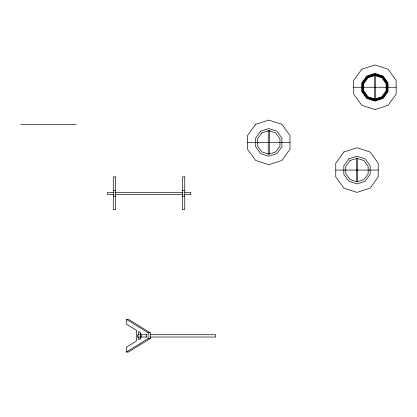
<?xml version="1.0" encoding="UTF-8"?>
<svg xmlns="http://www.w3.org/2000/svg" width="417" height="417" viewBox="0 0 417 417"><rect width="100%" height="100%" fill="white"/><g stroke="black" fill="none" stroke-linecap="round" stroke-linejoin="round"><path stroke-width="0.63" d="M126.309 352.052L148.16 338.578L150.224 338.578L150.224 332.761L128.379 319.292L126.309 319.292L126.309 324.072L136.5 330.353L136.5 340.991L126.309 347.272L126.309 352.052L128.379 352.052L150.224 338.578M353.699 87.268L396.15 87.268M20.85 124.37L76.222 124.37M247.547 142.4L289.997 142.4M335.763 170.063L378.214 170.063M113.278 190.371L115.582 190.371M182.443 190.371L184.752 190.371M113.507 192.336L107.669 192.336L107.669 194.64L113.507 194.64M115.452 192.336L182.891 192.336M184.835 192.336L190.673 192.336L190.673 194.64L184.835 194.64M115.452 194.64L182.891 194.64M113.278 196.188L115.582 196.188M182.443 196.188L184.752 196.188M126.309 319.292L148.16 332.761L150.224 332.761M146.815 334.726L137.662 334.726L137.662 337.03L146.815 337.03M150.068 334.726L215.672 334.726L215.672 337.03L150.068 337.03M148.16 332.761L148.16 338.578M146.263 334.726L146.263 337.03M141.233 334.726L141.233 337.03M140.607 332.86L140.607 335.357M140.607 336.608L140.607 339.104M140.524 335.357L140.524 332.839L138.538 331.609L138.538 335.357M140.524 336.618L140.524 338.505L138.538 339.73L138.538 336.608M255.652 124.344L247.547 135.504L247.547 149.296L255.652 160.456L268.772 164.715L281.892 160.456L289.997 149.296L289.997 135.504L281.892 124.344L268.772 120.08L255.652 124.344M260.641 131.209L255.616 138.126L255.616 146.675L260.641 153.592L268.772 156.234L276.904 153.592L281.928 146.675L281.928 138.126L276.904 131.209L268.772 128.566L260.641 131.209M261.86 132.887L257.586 138.767L257.586 146.033L261.86 151.913L268.772 154.16L275.684 151.913L279.953 146.033L279.953 138.767L275.684 132.887L268.772 130.641L261.86 132.887M361.805 69.212L353.699 80.372L353.699 94.164L361.805 105.324L374.925 109.588L388.045 105.324L396.15 94.164L396.15 80.372L388.045 69.212L374.925 64.948L361.805 69.212M366.793 76.076L361.768 82.993L361.768 91.542L366.793 98.459L374.925 101.102L383.056 98.459L388.081 91.542L388.081 82.993L383.056 76.076L374.925 73.434L366.793 76.076M367.038 76.41L362.164 83.119L362.164 91.412L367.038 98.125L374.925 100.685L382.811 98.125L387.685 91.412L387.685 83.119L382.811 76.41L374.925 73.851L367.038 76.41M367.283 76.749L362.555 83.249L362.555 91.287L367.283 97.786L374.925 100.273L382.566 97.786L387.289 91.287L387.289 83.249L382.566 76.749L374.925 74.262L367.283 76.749M367.523 77.082L362.952 83.379L362.952 91.156L367.523 97.453L374.925 99.856L382.321 97.453L386.898 91.156L386.898 83.379L382.321 77.082L374.925 74.679L367.523 77.082M367.768 77.421L363.348 83.504L363.348 91.031L367.768 97.114L374.925 99.439L382.081 97.114L386.502 91.031L386.502 83.504L382.081 77.421L374.925 75.096L367.768 77.421M368.013 77.755L363.739 83.635L363.739 90.901L368.013 96.78L374.925 99.027L381.836 96.78L386.106 90.901L386.106 83.635L381.836 77.755L374.925 75.508L368.013 77.755M343.869 152.012L335.763 163.167L335.763 176.964L343.869 188.119L356.988 192.383L370.103 188.119L378.214 176.964L378.214 163.167L370.103 152.012L356.988 147.748L343.869 152.012M348.857 158.872L343.832 165.789L343.832 174.342L348.857 181.259L356.988 183.897L365.12 181.259L370.145 174.342L370.145 165.789L365.12 158.872L356.988 156.234L348.857 158.872M350.077 160.55L345.802 166.43L345.802 173.701L350.077 179.576L356.988 181.822L363.9 179.576L368.169 173.701L368.169 166.43L363.9 160.55L356.988 158.309L350.077 160.55M375.472 75.685L374.377 75.685L374.377 98.85L375.472 98.85L375.472 75.685M269.319 130.818L268.225 130.818L268.225 153.977L269.319 153.977L269.319 130.818M357.536 158.486L356.441 158.486L356.441 181.645L357.536 181.645L357.536 158.486M115.582 176.902L113.278 176.902L113.278 209.662L115.582 209.662L115.582 176.902M184.752 176.902L182.443 176.902L182.443 209.662L184.752 209.662L184.752 176.902"/></g></svg>
